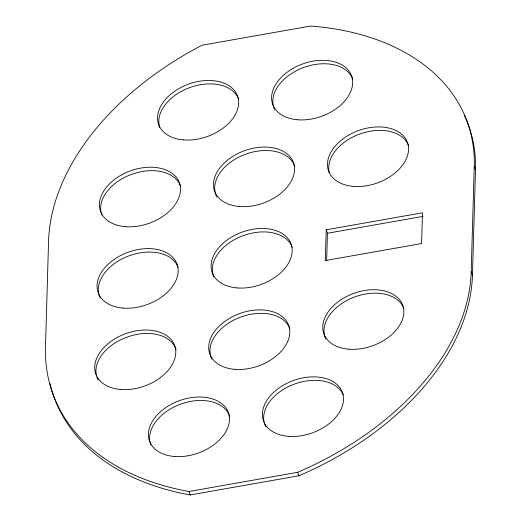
<?xml version="1.0" encoding="UTF-8"?>
<svg xmlns="http://www.w3.org/2000/svg" width="521" height="521" viewBox="0 0 521 521"><rect width="100%" height="100%" fill="white"/><g stroke="black" fill="none" stroke-linecap="round" stroke-linejoin="round"><path stroke-width="0.78" d="M326.198 229.8L325.306 260.552L421.593 243.541L422.485 212.789L326.198 229.8L327.449 233.258L326.654 260.774M472.449 275.231L471.199 271.773L474.253 166.297A261.203 173.421 -19.9 0 0 310.601 26.05L201.959 45.242A274.372 182.161 -19.9 0 0 48.551 241.51L45.496 346.986A276.019 183.255 -19.9 0 0 189.019 491.492L190.269 494.95L298.911 475.758A262.656 174.385 -19.9 0 0 472.449 275.231L475.504 169.755A261.203 173.421 -19.9 0 0 464.563 115.792M327.449 233.258L422.941 216.384M189.019 491.492L297.66 472.3A262.656 174.385 -19.9 0 0 471.199 271.773M474.253 166.297L475.504 169.755M297.66 472.3L298.911 475.758M190.269 494.95A276.019 183.255 -19.9 0 1 49.931 383.209M265.86 426.849A41.934 27.841 -19.9 0 1 264.349 423.085M264.147 422.303A41.934 27.841 -19.9 0 1 295.537 383.664A41.934 27.841 -19.9 0 1 343.248 394.892M100.143 297.862A41.934 27.841 -19.9 0 1 127.906 256.254A41.934 27.841 -19.9 0 1 178.202 267.39M159.732 127.437A41.934 27.841 -19.9 0 1 190.126 87.45A41.934 27.841 -19.9 0 1 238.703 99.224M101.862 214.965A41.934 27.841 -19.9 0 1 101.361 213.421M101.159 212.64A41.934 27.841 -19.9 0 1 133.715 173.617A41.934 27.841 -19.9 0 1 180.833 186.752M150.823 444.771A41.934 27.841 -19.9 0 1 150.322 443.228M150.12 442.446A41.934 27.841 -19.9 0 1 182.676 403.423A41.934 27.841 -19.9 0 1 229.794 416.559M274.671 109.56A41.934 27.841 -19.9 0 1 302.434 67.945A41.934 27.841 -19.9 0 1 352.73 79.081M216.899 197.042A41.934 27.841 -19.9 0 1 215.622 194.053M215.186 192.496A41.934 27.841 -19.9 0 1 247.742 153.474A41.934 27.841 -19.9 0 1 294.86 166.603M98.15 379.991A41.934 27.841 -19.9 0 1 96.873 377.002M96.437 375.446A41.934 27.841 -19.9 0 1 128.993 336.423A41.934 27.841 -19.9 0 1 176.111 349.558M213.831 276.977A41.934 27.841 -19.9 0 1 212.829 273.896M212.679 273.186A41.934 27.841 -19.9 0 1 245.313 234.893A41.934 27.841 -19.9 0 1 292.229 247.241M211.813 359.119A41.934 27.841 -19.9 0 1 210.666 356.084M210.464 355.302A41.934 27.841 -19.9 0 1 242.441 316.468A41.934 27.841 -19.9 0 1 289.871 328.647M329.213 172.353A41.934 27.841 -19.9 0 1 361.19 133.519A41.934 27.841 -19.9 0 1 408.62 145.691M325.84 338.976A41.934 27.841 -19.9 0 1 324.694 335.934M324.492 335.153A41.934 27.841 -19.9 0 1 356.468 296.319A41.934 27.841 -19.9 0 1 403.899 308.497M353.485 186.381A41.934 27.841 -19.9 0 0 408.067 144.558A41.934 27.841 -19.9 0 0 342.499 139.237A41.934 27.841 -19.9 0 0 353.485 186.381M174.392 456.481A41.934 27.841 -19.9 0 0 228.973 414.657A41.934 27.841 -19.9 0 0 163.399 409.337A41.934 27.841 -19.9 0 0 174.392 456.481M288.419 436.337A41.934 27.841 -19.9 0 0 343 394.508A41.934 27.841 -19.9 0 0 277.433 389.187A41.934 27.841 -19.9 0 0 288.419 436.337M237.094 287.931A41.934 27.841 -19.9 0 0 291.682 246.107A41.934 27.841 -19.9 0 0 226.107 240.787A41.934 27.841 -19.9 0 0 237.094 287.931M234.737 369.337A41.934 27.841 -19.9 0 0 289.318 327.507A41.934 27.841 -19.9 0 0 223.75 322.186A41.934 27.841 -19.9 0 0 234.737 369.337M123.067 308.08A41.934 27.841 -19.9 0 0 177.654 266.251A41.934 27.841 -19.9 0 0 112.08 260.93A41.934 27.841 -19.9 0 0 123.067 308.08M125.431 226.674A41.934 27.841 -19.9 0 0 180.012 184.851A41.934 27.841 -19.9 0 0 114.444 179.53A41.934 27.841 -19.9 0 0 125.431 226.674M183.568 139.921A41.934 27.841 -19.9 0 0 238.156 98.091A41.934 27.841 -19.9 0 0 172.581 92.771A41.934 27.841 -19.9 0 0 183.568 139.921M297.595 119.771A41.934 27.841 -19.9 0 0 352.183 77.948A41.934 27.841 -19.9 0 0 286.609 72.627A41.934 27.841 -19.9 0 0 297.595 119.771M239.458 206.531A41.934 27.841 -19.9 0 0 294.039 164.701A41.934 27.841 -19.9 0 0 228.472 159.38A41.934 27.841 -19.9 0 0 239.458 206.531M120.709 389.48A41.934 27.841 -19.9 0 0 175.29 347.657A41.934 27.841 -19.9 0 0 109.723 342.336A41.934 27.841 -19.9 0 0 120.709 389.48M348.764 349.187A41.934 27.841 -19.9 0 0 403.345 307.364A41.934 27.841 -19.9 0 0 337.777 302.043A41.934 27.841 -19.9 0 0 348.764 349.187"/></g></svg>
